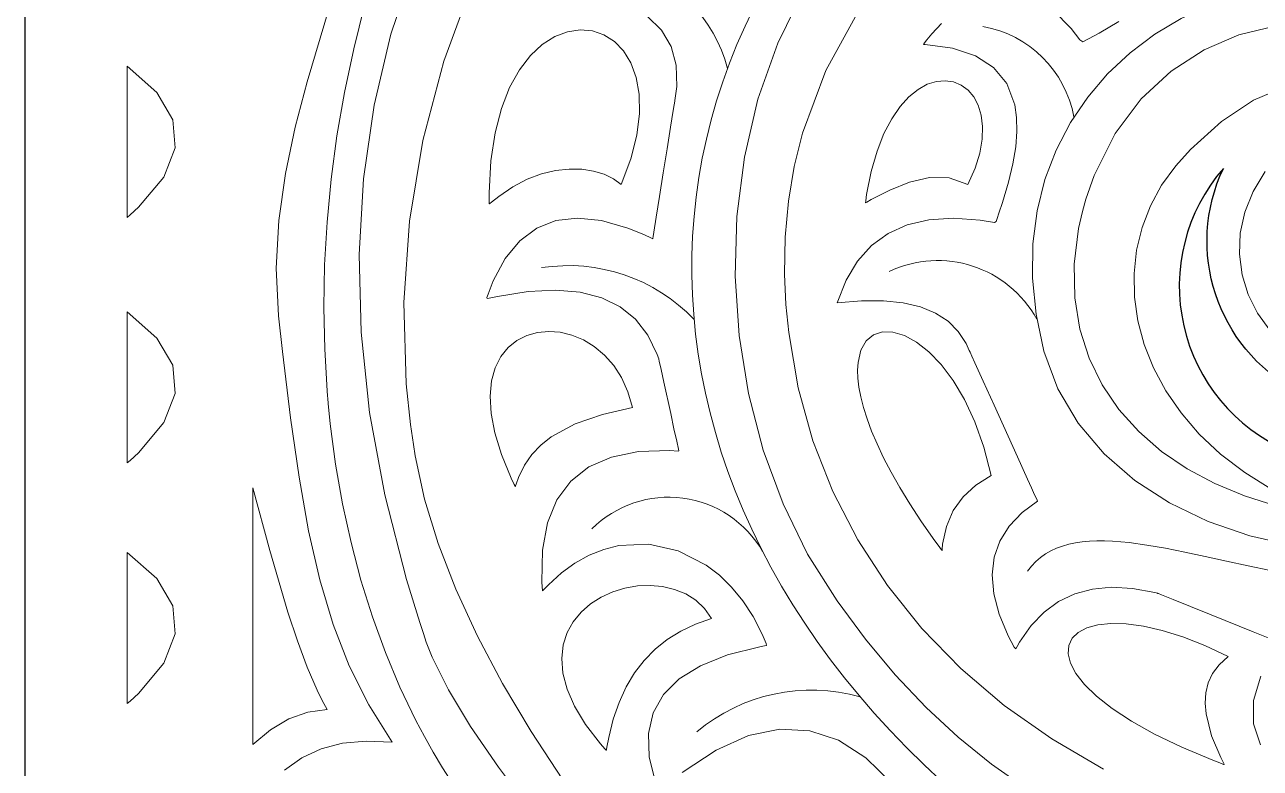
# Model space of a CAD drawing. Header units: inches. Extents: x 249 to 1192, y -18 to 440.
# Drawn here: x 621.909 to 622.416, y 266.037 to 266.343 of the extents above; entities that cross this region are included whole.
import ezdxf

# ---------------------------------------------------------------- set-up
doc = ezdxf.new("R2010")
doc.units = ezdxf.units.IN
doc.header["$MEASUREMENT"] = 0
doc.layers.add('KACA', color=141, linetype='Continuous', lineweight=30)
doc.layers.add('KOLOM', color=5, linetype='Continuous')

# ---------------------------------------------------------------- blocks, each defined once
blk = doc.blocks.new('GORGA')
blk.add_lwpolyline([(366.59218, 151.19092), (367.59218, 151.19092), (367.59218, 149.19092), (366.59218, 149.19092)], close=True)
blk.add_lwpolyline([(366.59218, 151.19092), (367.59218, 151.19092), (367.59218, 149.19092), (366.59218, 149.19092)], close=True)
at = {"lineweight": 9}
for points in [[(367.07988, 150.69487), (367.09108, 150.70178), (367.10104, 150.70939), (367.10976, 150.71758), (367.11725, 150.72627), (367.12352, 150.73537), (367.12855, 150.74477), (367.13237, 150.75439), (367.13497, 150.76413), (367.13636, 150.77389), (367.13654, 150.78359), (367.13551, 150.79312), (367.13327, 150.8024), (367.12984, 150.81133), (367.12521, 150.81982), (367.11938, 150.82776), (367.11329, 150.83457), (367.10058, 150.84606), (367.08742, 150.85471), (367.0742, 150.86035)], [(367.08262, 150.82541), (367.08766, 150.81723), (367.09107, 150.80874), (367.09292, 150.8001), (367.09326, 150.79146), (367.09216, 150.783), (367.08966, 150.77487), (367.08584, 150.76724), (367.08074, 150.76027)], [(367.14274, 150.88714), (367.15089, 150.88236), (367.1553, 150.87996), (367.15759, 150.87877), (367.15878, 150.87953), (367.16242, 150.88418), (367.16978, 150.89168)], [(367.21567, 150.8863), (367.21963, 150.88196), (367.22162, 150.87956), (367.22261, 150.8783), (367.22303, 150.8777), (367.22228, 150.87765), (367.21111, 150.87607), (367.2017, 150.87298), (367.1942, 150.8682), (367.18877, 150.86156), (367.18553, 150.85287), (367.18478, 150.8477), (367.18464, 150.84196), (367.18513, 150.83562), (367.18626, 150.82866), (367.18805, 150.82105), (367.19051, 150.81278), (367.19201, 150.80839), (367.19282, 150.80613), (367.19324, 150.80498), (367.19385, 150.80452), (367.19976, 150.80546), (367.2108, 150.80625), (367.22078, 150.80561), (367.22971, 150.80352), (367.23758, 150.8), (367.24439, 150.79504), (367.25014, 150.78864), (367.25484, 150.7808), (367.25847, 150.77152), (367.24847, 150.77234), (367.23943, 150.77233), (367.23135, 150.77148), (367.22425, 150.76981), (367.21811, 150.7673), (367.21293, 150.76395), (367.20872, 150.75978), (367.20548, 150.75477), (367.20422, 150.75196), (367.2039, 150.75123), (367.20315, 150.74956), (367.20195, 150.74692), (367.19848, 150.73927), (367.19404, 150.72947), (367.1844, 150.70821), (367.18029, 150.69913), (367.17864, 150.6955), (367.17736, 150.69268), (367.17651, 150.69081), (367.17616, 150.69004), (367.18252, 150.68533), (367.18787, 150.67976), (367.1917, 150.67364), (367.19403, 150.66697), (367.19483, 150.65974), (367.19413, 150.65195), (367.19191, 150.64361), (367.18818, 150.63472), (367.18575, 150.63006), (367.18511, 150.62931), (367.18459, 150.63028), (367.18352, 150.63216), (367.17883, 150.63893), (367.1735, 150.64449), (367.16753, 150.64885), (367.16092, 150.65199), (367.15366, 150.65393), (367.14576, 150.65465), (367.13722, 150.65417), (367.12804, 150.65248), (367.12685, 150.65218), (367.12674, 150.65215), (367.1265, 150.65205), (367.1253, 150.65157), (367.12051, 150.64964), (367.11336, 150.64675), (367.10483, 150.64331), (367.08757, 150.63635), (367.08081, 150.63363)], [(367.08447, 150.61816), (367.08742, 150.60811), (367.08742, 150.59857), (367.08462, 150.58999)], [(367.33647, 150.88933), (367.33061, 150.88357), (367.32664, 150.87683), (367.32456, 150.86909), (367.32436, 150.86036), (367.32497, 150.85563), (367.32515, 150.85465), (367.32516, 150.8546), (367.32521, 150.85429), (367.32543, 150.85289), (367.3258, 150.85057), (367.3269, 150.8437), (367.32832, 150.83479), (367.32989, 150.82493), (367.33144, 150.81521), (367.33279, 150.80673), (367.33377, 150.8006), (367.33406, 150.79875), (367.3342, 150.7979), (367.3342, 150.79786), (367.33562, 150.79853), (367.33861, 150.79988), (367.34439, 150.8022), (367.35524, 150.80529), (367.3651, 150.80631), (367.37399, 150.80527), (367.3819, 150.80217), (367.38883, 150.79701), (367.39478, 150.78979), (367.39975, 150.7805), (367.40187, 150.77508), (367.40237, 150.77365), (367.40224, 150.77323), (367.40139, 150.77343), (367.39805, 150.77415), (367.38546, 150.77616), (367.37412, 150.77675), (367.36403, 150.7759), (367.35519, 150.77363), (367.3476, 150.76992), (367.34127, 150.76479), (367.33618, 150.75823), (367.33235, 150.75024), (367.33173, 150.74847), (367.3317, 150.74833), (367.33153, 150.74753), (367.33079, 150.74413), (367.32966, 150.73891), (367.32685, 150.72601), (367.3255, 150.71977), (367.32438, 150.71466), (367.32368, 150.7114), (367.32352, 150.71069), (367.32374, 150.71062), (367.32724, 150.7108), (367.34012, 150.71037), (367.35119, 150.70814), (367.36045, 150.7041), (367.36791, 150.69825), (367.37357, 150.69059), (367.37742, 150.68113), (367.37947, 150.66986), (367.37972, 150.65678), (367.3795, 150.65322), (367.3771, 150.65559), (367.37177, 150.66054), (367.36617, 150.66462), (367.36033, 150.66785), (367.35433, 150.67023), (367.34822, 150.67176), (367.33586, 150.67235), (367.32372, 150.66966), (367.31223, 150.66377), (367.30687, 150.65964), (367.30183, 150.65473), (367.29718, 150.64906), (367.29297, 150.64262), (367.28925, 150.63543), (367.2876, 150.63156), (367.28747, 150.63073), (367.28839, 150.63056), (367.29022, 150.63021), (367.30351, 150.62684), (367.31455, 150.62244), (367.32331, 150.61701), (367.3298, 150.61056), (367.33403, 150.60307), (367.33599, 150.59455), (367.33568, 150.585), (367.3331, 150.57442)], [(367.32215, 150.57861), (367.30823, 150.58779), (367.29485, 150.5937), (367.282, 150.59634), (367.2697, 150.5957), (367.25793, 150.59179), (367.24671, 150.58461), (367.23602, 150.57415)], [(367.46544, 150.89831), (367.47622, 150.86235), (367.48109, 150.84372), (367.4851, 150.82471), (367.48783, 150.80537), (367.4889, 150.78574), (367.48793, 150.7662), (367.48627, 150.75148), (367.48297, 150.72431), (367.47948, 150.69986), (367.47557, 150.67779), (367.47099, 150.65776), (367.46551, 150.63941), (367.45889, 150.62239), (367.45089, 150.60637), (367.44128, 150.59099), (367.45187, 150.59147), (367.46159, 150.59057), (367.47043, 150.58828), (367.47839, 150.5846), (367.48548, 150.57954)], [(367.07988, 150.69487), (367.09108, 150.70178), (367.10104, 150.70939), (367.10976, 150.71758), (367.11725, 150.72627), (367.12352, 150.73537), (367.12855, 150.74477), (367.13237, 150.75439), (367.13497, 150.76413), (367.13636, 150.77389), (367.13654, 150.78359), (367.13551, 150.79312), (367.13327, 150.8024), (367.12984, 150.81133), (367.12521, 150.81982), (367.11938, 150.82776), (367.11329, 150.83457), (367.10058, 150.84606), (367.08742, 150.85471), (367.0742, 150.86035)], [(367.08262, 150.82541), (367.08766, 150.81723), (367.09107, 150.80874), (367.09292, 150.8001), (367.09326, 150.79146), (367.09216, 150.783), (367.08966, 150.77487), (367.08584, 150.76724), (367.08074, 150.76027)], [(367.14274, 150.88714), (367.15089, 150.88236), (367.1553, 150.87996), (367.15759, 150.87877), (367.15878, 150.87953), (367.16242, 150.88418), (367.16978, 150.89168)], [(367.21567, 150.8863), (367.21963, 150.88196), (367.22162, 150.87956), (367.22261, 150.8783), (367.22303, 150.8777), (367.22228, 150.87765), (367.21111, 150.87607), (367.2017, 150.87298), (367.1942, 150.8682), (367.18877, 150.86156), (367.18553, 150.85287), (367.18478, 150.8477), (367.18464, 150.84196), (367.18513, 150.83562), (367.18626, 150.82866), (367.18805, 150.82105), (367.19051, 150.81278), (367.19201, 150.80839), (367.19282, 150.80613), (367.19324, 150.80498), (367.19385, 150.80452), (367.19976, 150.80546), (367.2108, 150.80625), (367.22078, 150.80561), (367.22971, 150.80352), (367.23758, 150.8), (367.24439, 150.79504), (367.25014, 150.78864), (367.25484, 150.7808), (367.25847, 150.77152), (367.24847, 150.77234), (367.23943, 150.77233), (367.23135, 150.77148), (367.22425, 150.76981), (367.21811, 150.7673), (367.21293, 150.76395), (367.20872, 150.75978), (367.20548, 150.75477), (367.20422, 150.75196), (367.2039, 150.75123), (367.20315, 150.74956), (367.20195, 150.74692), (367.19848, 150.73927), (367.19404, 150.72947), (367.1844, 150.70821), (367.18029, 150.69913), (367.17864, 150.6955), (367.17736, 150.69268), (367.17651, 150.69081), (367.17616, 150.69004), (367.18252, 150.68533), (367.18787, 150.67976), (367.1917, 150.67364), (367.19403, 150.66697), (367.19483, 150.65974), (367.19413, 150.65195), (367.19191, 150.64361), (367.18818, 150.63472), (367.18575, 150.63006), (367.18511, 150.62931), (367.18459, 150.63028), (367.18352, 150.63216), (367.17883, 150.63893), (367.1735, 150.64449), (367.16753, 150.64885), (367.16092, 150.65199), (367.15366, 150.65393), (367.14576, 150.65465), (367.13722, 150.65417), (367.12804, 150.65248), (367.12685, 150.65218), (367.12674, 150.65215), (367.1265, 150.65205), (367.1253, 150.65157), (367.12051, 150.64964), (367.11336, 150.64675), (367.10483, 150.64331), (367.08757, 150.63635), (367.08081, 150.63363)], [(367.08447, 150.61816), (367.08742, 150.60811), (367.08742, 150.59857), (367.08462, 150.58999)], [(367.33647, 150.88933), (367.33061, 150.88357), (367.32664, 150.87683), (367.32456, 150.86909), (367.32436, 150.86036), (367.32497, 150.85563), (367.32515, 150.85465), (367.32516, 150.8546), (367.32521, 150.85429), (367.32543, 150.85289), (367.3258, 150.85057), (367.3269, 150.8437), (367.32832, 150.83479), (367.32989, 150.82493), (367.33144, 150.81521), (367.33279, 150.80673), (367.33377, 150.8006), (367.33406, 150.79875), (367.3342, 150.7979), (367.3342, 150.79786), (367.33562, 150.79853), (367.33861, 150.79988), (367.34439, 150.8022), (367.35524, 150.80529), (367.3651, 150.80631), (367.37399, 150.80527), (367.3819, 150.80217), (367.38883, 150.79701), (367.39478, 150.78979), (367.39975, 150.7805), (367.40187, 150.77508), (367.40237, 150.77365), (367.40224, 150.77323), (367.40139, 150.77343), (367.39805, 150.77415), (367.38546, 150.77616), (367.37412, 150.77675), (367.36403, 150.7759), (367.35519, 150.77363), (367.3476, 150.76992), (367.34127, 150.76479), (367.33618, 150.75823), (367.33235, 150.75024), (367.33173, 150.74847), (367.3317, 150.74833), (367.33153, 150.74753), (367.33079, 150.74413), (367.32966, 150.73891), (367.32685, 150.72601), (367.3255, 150.71977), (367.32438, 150.71466), (367.32368, 150.7114), (367.32352, 150.71069), (367.32374, 150.71062), (367.32724, 150.7108), (367.34012, 150.71037), (367.35119, 150.70814), (367.36045, 150.7041), (367.36791, 150.69825), (367.37357, 150.69059), (367.37742, 150.68113), (367.37947, 150.66986), (367.37972, 150.65678), (367.3795, 150.65322), (367.3771, 150.65559), (367.37177, 150.66054), (367.36617, 150.66462), (367.36033, 150.66785), (367.35433, 150.67023), (367.34822, 150.67176), (367.33586, 150.67235), (367.32372, 150.66966), (367.31223, 150.66377), (367.30687, 150.65964), (367.30183, 150.65473), (367.29718, 150.64906), (367.29297, 150.64262), (367.28925, 150.63543), (367.2876, 150.63156), (367.28747, 150.63073), (367.28839, 150.63056), (367.29022, 150.63021), (367.30351, 150.62684), (367.31455, 150.62244), (367.32331, 150.61701), (367.3298, 150.61056), (367.33403, 150.60307), (367.33599, 150.59455), (367.33568, 150.585), (367.3331, 150.57442)], [(367.32215, 150.57861), (367.30823, 150.58779), (367.29485, 150.5937), (367.282, 150.59634), (367.2697, 150.5957), (367.25793, 150.59179), (367.24671, 150.58461), (367.23602, 150.57415)], [(367.46544, 150.89831), (367.47622, 150.86235), (367.48109, 150.84372), (367.4851, 150.82471), (367.48783, 150.80537), (367.4889, 150.78574), (367.48793, 150.7662), (367.48627, 150.75148), (367.48297, 150.72431), (367.47948, 150.69986), (367.47557, 150.67779), (367.47099, 150.65776), (367.46551, 150.63941), (367.45889, 150.62239), (367.45089, 150.60637), (367.44128, 150.59099), (367.45187, 150.59147), (367.46159, 150.59057), (367.47043, 150.58828), (367.47839, 150.5846), (367.48548, 150.57954)], [(367.21547, 150.57492), (367.22281, 150.58176), (367.22989, 150.58871), (367.23669, 150.59576), (367.24322, 150.6029), (367.24948, 150.61013), (367.25547, 150.61745), (367.26119, 150.62484), (367.26663, 150.63231), (367.2718, 150.63985), (367.2767, 150.64746), (367.28133, 150.65513), (367.28568, 150.66286), (367.28976, 150.67065), (367.29357, 150.67848), (367.29711, 150.68636), (367.30037, 150.69428), (367.30336, 150.70223), (367.30607, 150.71022), (367.30851, 150.71824), (367.31068, 150.72627), (367.31257, 150.73433), (367.31419, 150.7424), (367.31554, 150.75048), (367.31661, 150.75857), (367.3174, 150.76666), (367.31792, 150.77475), (367.31817, 150.78283), (367.31814, 150.79089), (367.31784, 150.79894), (367.31726, 150.80697), (367.3164, 150.81498), (367.31527, 150.82295), (367.31387, 150.8309), (367.31219, 150.8388), (367.31023, 150.84666), (367.308, 150.85448), (367.30549, 150.86224), (367.3027, 150.86995), (367.29964, 150.8776), (367.2963, 150.88518), (367.29269, 150.89269)], [(367.08043, 150.66148), (367.08966, 150.66346), (367.09862, 150.66544), (367.10728, 150.66734), (367.11562, 150.66912), (367.12362, 150.6707), (367.13127, 150.67201), (367.13853, 150.67299), (367.14538, 150.67358), (367.14865, 150.67371), (367.15181, 150.67371), (367.15486, 150.67359), (367.1578, 150.67332), (367.16062, 150.67291), (367.16332, 150.67234), (367.16589, 150.67161), (367.16834, 150.6707), (367.17067, 150.66962), (367.17286, 150.66835), (367.17492, 150.66688), (367.17684, 150.66521), (367.17863, 150.66332), (367.18028, 150.66122)], [(367.21547, 150.57492), (367.22281, 150.58176), (367.22989, 150.58871), (367.23669, 150.59576), (367.24322, 150.6029), (367.24948, 150.61013), (367.25547, 150.61745), (367.26119, 150.62484), (367.26663, 150.63231), (367.2718, 150.63985), (367.2767, 150.64746), (367.28133, 150.65513), (367.28568, 150.66286), (367.28976, 150.67065), (367.29357, 150.67848), (367.29711, 150.68636), (367.30037, 150.69428), (367.30336, 150.70223), (367.30607, 150.71022), (367.30851, 150.71824), (367.31068, 150.72627), (367.31257, 150.73433), (367.31419, 150.7424), (367.31554, 150.75048), (367.31661, 150.75857), (367.3174, 150.76666), (367.31792, 150.77475), (367.31817, 150.78283), (367.31814, 150.79089), (367.31784, 150.79894), (367.31726, 150.80697), (367.3164, 150.81498), (367.31527, 150.82295), (367.31387, 150.8309), (367.31219, 150.8388), (367.31023, 150.84666), (367.308, 150.85448), (367.30549, 150.86224), (367.3027, 150.86995), (367.29964, 150.8776), (367.2963, 150.88518), (367.29269, 150.89269)], [(367.08043, 150.66148), (367.08966, 150.66346), (367.09862, 150.66544), (367.10728, 150.66734), (367.11562, 150.66912), (367.12362, 150.6707), (367.13127, 150.67201), (367.13853, 150.67299), (367.14538, 150.67358), (367.14865, 150.67371), (367.15181, 150.67371), (367.15486, 150.67359), (367.1578, 150.67332), (367.16062, 150.67291), (367.16332, 150.67234), (367.16589, 150.67161), (367.16834, 150.6707), (367.17067, 150.66962), (367.17286, 150.66835), (367.17492, 150.66688), (367.17684, 150.66521), (367.17863, 150.66332), (367.18028, 150.66122)], [(367.38399, 150.56265), (367.39759, 150.58075), (367.40902, 150.59739), (367.41815, 150.61249), (367.42484, 150.626), (367.42723, 150.63213), (367.42842, 150.63569), (367.4299, 150.64016), (367.43539, 150.65788), (367.4443, 150.69265), (367.4505, 150.72649), (367.454, 150.75942), (367.45485, 150.79142), (367.45307, 150.82251), (367.4487, 150.85268), (367.44176, 150.88194), (367.43228, 150.91027)], [(367.18104, 150.57209), (367.19512, 150.58204), (367.20878, 150.59311), (367.22199, 150.60533), (367.2347, 150.61871), (367.24687, 150.63328), (367.25847, 150.64907), (367.27062, 150.66827), (367.28071, 150.68896), (367.28881, 150.71104), (367.29483, 150.7342), (367.2987, 150.75811), (367.30033, 150.78247), (367.29964, 150.80697), (367.29656, 150.83129), (367.291, 150.85512), (367.28288, 150.87814), (367.27213, 150.90004)], [(367.07085, 150.67167), (367.08901, 150.67582), (367.10612, 150.68171), (367.12195, 150.68931), (367.13627, 150.69858), (367.14884, 150.70951), (367.15943, 150.72205), (367.1678, 150.73618), (367.17354, 150.75165), (367.17679, 150.76687), (367.17827, 150.78159), (367.1781, 150.79574), (367.17636, 150.80927), (367.17314, 150.82212), (367.16855, 150.83425), (367.16266, 150.84558), (367.15557, 150.85606), (367.14739, 150.86564), (367.13819, 150.87426), (367.12807, 150.88186), (367.11713, 150.88838), (367.10545, 150.89378), (367.09314, 150.89798), (367.08161, 150.901)], [(367.07871, 150.88513), (367.09345, 150.88157), (367.10778, 150.87547), (367.12128, 150.86674), (367.13357, 150.85529), (367.14423, 150.84102), (367.15286, 150.82384), (367.15629, 150.81413), (367.15776, 150.80899), (367.1593, 150.80199), (367.16108, 150.78733), (367.16087, 150.77357), (367.15881, 150.76071), (367.15501, 150.74877), (367.14962, 150.73776), (367.14277, 150.72771), (367.13458, 150.71861), (367.1252, 150.7105), (367.11474, 150.70338), (367.10334, 150.69726), (367.09114, 150.69217), (367.07826, 150.68811)], [(367.25027, 150.89044), (367.26319, 150.86689), (367.27275, 150.84115), (367.27614, 150.82747), (367.27853, 150.81327), (367.27986, 150.79855), (367.28009, 150.78331), (367.27951, 150.77089), (367.27839, 150.75926), (367.27449, 150.73662), (367.26842, 150.71484), (367.26026, 150.69398), (367.25004, 150.67413), (367.23784, 150.65535), (367.22372, 150.63771), (367.20773, 150.62128), (367.18992, 150.60613), (367.17037, 150.59233), (367.14912, 150.57996)], [(367.40839, 150.90251), (367.41997, 150.87074), (367.42859, 150.83815), (367.43413, 150.80502), (367.43647, 150.77161), (367.43551, 150.7382), (367.43375, 150.72158), (367.43255, 150.7133), (367.43179, 150.7086), (367.42791, 150.69091), (367.4223, 150.67262), (367.41505, 150.65381), (367.40623, 150.6346), (367.39593, 150.61508), (367.38422, 150.59535), (367.37118, 150.57552)], [(367.38399, 150.56265), (367.39759, 150.58075), (367.40902, 150.59739), (367.41815, 150.61249), (367.42484, 150.626), (367.42723, 150.63213), (367.42842, 150.63569), (367.4299, 150.64016), (367.43539, 150.65788), (367.4443, 150.69265), (367.4505, 150.72649), (367.454, 150.75942), (367.45485, 150.79142), (367.45307, 150.82251), (367.4487, 150.85268), (367.44176, 150.88194), (367.43228, 150.91027)], [(367.18104, 150.57209), (367.19512, 150.58204), (367.20878, 150.59311), (367.22199, 150.60533), (367.2347, 150.61871), (367.24687, 150.63328), (367.25847, 150.64907), (367.27062, 150.66827), (367.28071, 150.68896), (367.28881, 150.71104), (367.29483, 150.7342), (367.2987, 150.75811), (367.30033, 150.78247), (367.29964, 150.80697), (367.29656, 150.83129), (367.291, 150.85512), (367.28288, 150.87814), (367.27213, 150.90004)], [(367.07085, 150.67167), (367.08901, 150.67582), (367.10612, 150.68171), (367.12195, 150.68931), (367.13627, 150.69858), (367.14884, 150.70951), (367.15943, 150.72205), (367.1678, 150.73618), (367.17354, 150.75165), (367.17679, 150.76687), (367.17827, 150.78159), (367.1781, 150.79574), (367.17636, 150.80927), (367.17314, 150.82212), (367.16855, 150.83425), (367.16266, 150.84558), (367.15557, 150.85606), (367.14739, 150.86564), (367.13819, 150.87426), (367.12807, 150.88186), (367.11713, 150.88838), (367.10545, 150.89378), (367.09314, 150.89798), (367.08161, 150.901)], [(367.07871, 150.88513), (367.09345, 150.88157), (367.10778, 150.87547), (367.12128, 150.86674), (367.13357, 150.85529), (367.14423, 150.84102), (367.15286, 150.82384), (367.15629, 150.81413), (367.15776, 150.80899), (367.1593, 150.80199), (367.16108, 150.78733), (367.16087, 150.77357), (367.15881, 150.76071), (367.15501, 150.74877), (367.14962, 150.73776), (367.14277, 150.72771), (367.13458, 150.71861), (367.1252, 150.7105), (367.11474, 150.70338), (367.10334, 150.69726), (367.09114, 150.69217), (367.07826, 150.68811)], [(367.25027, 150.89044), (367.26319, 150.86689), (367.27275, 150.84115), (367.27614, 150.82747), (367.27853, 150.81327), (367.27986, 150.79855), (367.28009, 150.78331), (367.27951, 150.77089), (367.27839, 150.75926), (367.27449, 150.73662), (367.26842, 150.71484), (367.26026, 150.69398), (367.25004, 150.67413), (367.23784, 150.65535), (367.22372, 150.63771), (367.20773, 150.62128), (367.18992, 150.60613), (367.17037, 150.59233), (367.14912, 150.57996)], [(367.40839, 150.90251), (367.41997, 150.87074), (367.42859, 150.83815), (367.43413, 150.80502), (367.43647, 150.77161), (367.43551, 150.7382), (367.43375, 150.72158), (367.43255, 150.7133), (367.43179, 150.7086), (367.42791, 150.69091), (367.4223, 150.67262), (367.41505, 150.65381), (367.40623, 150.6346), (367.39593, 150.61508), (367.38422, 150.59535), (367.37118, 150.57552)], [(367.41665, 150.57432), (367.42059, 150.58052), (367.42437, 150.58686), (367.42802, 150.59335), (367.43151, 150.59999), (367.43806, 150.61366), (367.444, 150.62784), (367.44934, 150.64249), (367.45406, 150.6576), (367.45816, 150.67311), (367.46164, 150.689), (367.46447, 150.70524), (367.46667, 150.72179), (367.46752, 150.73017), (367.4677, 150.73223), (367.46779, 150.73328), (367.46796, 150.73539), (367.46897, 150.75242), (367.46932, 150.76966), (367.469, 150.78709), (367.468, 150.80467), (367.46631, 150.82237), (367.46393, 150.84015), (367.46085, 150.85798), (367.45706, 150.87583), (367.45256, 150.89366)], [(367.41665, 150.57432), (367.42059, 150.58052), (367.42437, 150.58686), (367.42802, 150.59335), (367.43151, 150.59999), (367.43806, 150.61366), (367.444, 150.62784), (367.44934, 150.64249), (367.45406, 150.6576), (367.45816, 150.67311), (367.46164, 150.689), (367.46447, 150.70524), (367.46667, 150.72179), (367.46752, 150.73017), (367.4677, 150.73223), (367.46779, 150.73328), (367.46796, 150.73539), (367.46897, 150.75242), (367.46932, 150.76966), (367.469, 150.78709), (367.468, 150.80467), (367.46631, 150.82237), (367.46393, 150.84015), (367.46085, 150.85798), (367.45706, 150.87583), (367.45256, 150.89366)]]:
    blk.add_lwpolyline(points, dxfattribs=at)
for points in [[(367.34565, 150.90981, 0.275428), (367.30354, 150.86773)], [(367.34565, 150.90981, 0.275428), (367.30354, 150.86773)], [(367.1986, 150.88504, 0.312335), (367.16123, 150.84791)], [(367.1986, 150.88504, 0.312335), (367.16123, 150.84791)], [(367.23715, 150.78439, 0.396733), (367.17643, 150.76474)], [(367.23715, 150.78439, 0.396733), (367.17643, 150.76474)], [(367.37985, 150.78596, 0.245802), (367.31723, 150.76468)], [(367.37985, 150.78596, 0.245802), (367.31723, 150.76468)], [(367.35923, 150.67862, 0.493345), (367.28908, 150.66929)], [(367.35923, 150.67862, 0.493345), (367.28908, 150.66929)], [(367.31617, 150.59529, 0.248001), (367.24908, 150.60965)], [(367.31617, 150.59529, 0.248001), (367.24908, 150.60965)]]:
    blk.add_lwpolyline(points, format="xyb", dxfattribs=at)
for points in [[(367.34713, 150.8201), (367.34318, 150.83071), (367.34072, 150.84045), (367.33963, 150.84929), (367.33977, 150.85719), (367.34101, 150.86414), (367.34322, 150.87008), (367.34626, 150.87499), (367.34999, 150.87884), (367.3543, 150.88159), (367.35903, 150.88321), (367.36406, 150.88366), (367.36926, 150.88291), (367.37448, 150.88094), (367.37961, 150.87769), (367.38449, 150.87315), (367.38901, 150.86728), (367.39303, 150.86004), (367.3964, 150.8514), (367.39901, 150.84133), (367.40071, 150.82979), (367.40137, 150.81676), (367.40136, 150.81326), (367.40135, 150.81237), (367.40128, 150.81212), (367.4011, 150.81228), (367.40039, 150.81291), (367.39751, 150.81524), (367.39165, 150.8192), (367.38575, 150.82225), (367.37989, 150.82444), (367.37415, 150.82582), (367.36862, 150.82644), (367.36339, 150.82637), (367.35854, 150.82564), (367.35415, 150.82432), (367.35032, 150.82246), (367.34713, 150.8201)], [(367.34713, 150.8201), (367.34318, 150.83071), (367.34072, 150.84045), (367.33963, 150.84929), (367.33977, 150.85719), (367.34101, 150.86414), (367.34322, 150.87008), (367.34626, 150.87499), (367.34999, 150.87884), (367.3543, 150.88159), (367.35903, 150.88321), (367.36406, 150.88366), (367.36926, 150.88291), (367.37448, 150.88094), (367.37961, 150.87769), (367.38449, 150.87315), (367.38901, 150.86728), (367.39303, 150.86004), (367.3964, 150.8514), (367.39901, 150.84133), (367.40071, 150.82979), (367.40137, 150.81676), (367.40136, 150.81326), (367.40135, 150.81237), (367.40128, 150.81212), (367.4011, 150.81228), (367.40039, 150.81291), (367.39751, 150.81524), (367.39165, 150.8192), (367.38575, 150.82225), (367.37989, 150.82444), (367.37415, 150.82582), (367.36862, 150.82644), (367.36339, 150.82637), (367.35854, 150.82564), (367.35415, 150.82432), (367.35032, 150.82246), (367.34713, 150.8201)], [(367.55009, 150.86867), (367.53787, 150.85791), (367.53129, 150.84674), (367.53036, 150.83516), (367.53505, 150.82317), (367.54539, 150.81078), (367.54885, 150.80761), (367.55009, 150.8066), (367.55009, 150.80725), (367.55009, 150.81626), (367.55009, 150.84902), (367.55009, 150.86294), (367.55009, 150.86867)], [(367.55009, 150.86867), (367.53787, 150.85791), (367.53129, 150.84674), (367.53036, 150.83516), (367.53505, 150.82317), (367.54539, 150.81078), (367.54885, 150.80761), (367.55009, 150.8066), (367.55009, 150.80725), (367.55009, 150.81626), (367.55009, 150.84902), (367.55009, 150.86294), (367.55009, 150.86867)], [(367.20475, 150.8201), (367.20184, 150.82678), (367.19992, 150.83301), (367.19891, 150.83876), (367.19873, 150.84399), (367.1993, 150.84866), (367.20054, 150.85273), (367.20237, 150.85616), (367.20472, 150.85892), (367.20751, 150.86097), (367.21065, 150.86227), (367.21408, 150.86278), (367.2177, 150.86246), (367.22145, 150.86128), (367.22524, 150.85919), (367.22899, 150.85616), (367.23263, 150.85215), (367.23608, 150.84712), (367.23926, 150.84103), (367.24209, 150.83385), (367.24449, 150.82553), (367.24638, 150.81604), (367.24677, 150.81348), (367.24685, 150.81263), (367.24674, 150.81269), (367.24629, 150.81293), (367.24449, 150.81391), (367.23686, 150.81778), (367.22879, 150.82104), (367.22056, 150.823), (367.21245, 150.82292), (367.20475, 150.8201)], [(367.20475, 150.8201), (367.20184, 150.82678), (367.19992, 150.83301), (367.19891, 150.83876), (367.19873, 150.84399), (367.1993, 150.84866), (367.20054, 150.85273), (367.20237, 150.85616), (367.20472, 150.85892), (367.20751, 150.86097), (367.21065, 150.86227), (367.21408, 150.86278), (367.2177, 150.86246), (367.22145, 150.86128), (367.22524, 150.85919), (367.22899, 150.85616), (367.23263, 150.85215), (367.23608, 150.84712), (367.23926, 150.84103), (367.24209, 150.83385), (367.24449, 150.82553), (367.24638, 150.81604), (367.24677, 150.81348), (367.24685, 150.81263), (367.24674, 150.81269), (367.24629, 150.81293), (367.24449, 150.81391), (367.23686, 150.81778), (367.22879, 150.82104), (367.22056, 150.823), (367.21245, 150.82292), (367.20475, 150.8201)], [(367.55009, 150.76779), (367.53787, 150.75703), (367.53129, 150.74586), (367.53036, 150.73428), (367.53505, 150.72229), (367.54539, 150.70989), (367.54885, 150.70673), (367.55009, 150.70571), (367.55009, 150.70637), (367.55009, 150.71538), (367.55009, 150.74814), (367.55009, 150.76206), (367.55009, 150.76779)], [(367.55009, 150.76779), (367.53787, 150.75703), (367.53129, 150.74586), (367.53036, 150.73428), (367.53505, 150.72229), (367.54539, 150.70989), (367.54885, 150.70673), (367.55009, 150.70571), (367.55009, 150.70637), (367.55009, 150.71538), (367.55009, 150.74814), (367.55009, 150.76206), (367.55009, 150.76779)], [(367.34256, 150.72847), (367.34442, 150.73499), (367.34702, 150.74077), (367.35027, 150.7458), (367.35404, 150.75006), (367.35823, 150.75356), (367.36272, 150.75629), (367.36741, 150.75824), (367.37219, 150.75939), (367.37695, 150.75976), (367.38157, 150.75932), (367.38596, 150.75807), (367.38999, 150.75601), (367.39356, 150.75312), (367.39656, 150.7494), (367.39888, 150.74484), (367.4004, 150.73943), (367.40103, 150.73318), (367.40065, 150.72606), (367.39914, 150.71807), (367.39641, 150.70921), (367.39234, 150.69947), (367.39109, 150.6969), (367.39077, 150.69625), (367.39064, 150.69609), (367.39059, 150.69627), (367.39038, 150.69698), (367.38941, 150.69974), (367.38695, 150.70477), (367.38384, 150.7092), (367.38015, 150.71306), (367.37593, 150.71642), (367.36611, 150.72179), (367.35483, 150.72568), (367.34256, 150.72847)], [(367.34256, 150.72847), (367.34442, 150.73499), (367.34702, 150.74077), (367.35027, 150.7458), (367.35404, 150.75006), (367.35823, 150.75356), (367.36272, 150.75629), (367.36741, 150.75824), (367.37219, 150.75939), (367.37695, 150.75976), (367.38157, 150.75932), (367.38596, 150.75807), (367.38999, 150.75601), (367.39356, 150.75312), (367.39656, 150.7494), (367.39888, 150.74484), (367.4004, 150.73943), (367.40103, 150.73318), (367.40065, 150.72606), (367.39914, 150.71807), (367.39641, 150.70921), (367.39234, 150.69947), (367.39109, 150.6969), (367.39077, 150.69625), (367.39064, 150.69609), (367.39059, 150.69627), (367.39038, 150.69698), (367.38941, 150.69974), (367.38695, 150.70477), (367.38384, 150.7092), (367.38015, 150.71306), (367.37593, 150.71642), (367.36611, 150.72179), (367.35483, 150.72568), (367.34256, 150.72847)], [(367.19519, 150.70061), (367.19818, 150.71228), (367.20187, 150.72267), (367.20612, 150.73178), (367.21079, 150.73961), (367.21575, 150.74615), (367.22084, 150.7514), (367.22593, 150.75537), (367.23089, 150.75805), (367.23557, 150.75943), (367.23983, 150.75953), (367.24353, 150.75832), (367.24653, 150.75583), (367.2487, 150.75203), (367.24988, 150.74693), (367.25007, 150.7439), (367.24995, 150.74053), (367.24953, 150.73685), (367.24877, 150.73283), (367.24766, 150.72849), (367.24618, 150.72383), (367.24432, 150.71883), (367.24206, 150.71352), (367.23938, 150.70787), (367.23626, 150.7019), (367.23269, 150.69559), (367.22865, 150.68897), (367.22412, 150.68201), (367.21908, 150.67473), (367.21636, 150.67096), (367.21566, 150.67001), (367.21543, 150.6697), (367.21543, 150.66973), (367.21542, 150.66986), (367.21537, 150.67036), (367.21516, 150.67233), (367.21357, 150.67969), (367.21077, 150.6862), (367.20678, 150.69186), (367.20158, 150.69666), (367.19519, 150.70061)], [(367.19519, 150.70061), (367.19818, 150.71228), (367.20187, 150.72267), (367.20612, 150.73178), (367.21079, 150.73961), (367.21575, 150.74615), (367.22084, 150.7514), (367.22593, 150.75537), (367.23089, 150.75805), (367.23557, 150.75943), (367.23983, 150.75953), (367.24353, 150.75832), (367.24653, 150.75583), (367.2487, 150.75203), (367.24988, 150.74693), (367.25007, 150.7439), (367.24995, 150.74053), (367.24953, 150.73685), (367.24877, 150.73283), (367.24766, 150.72849), (367.24618, 150.72383), (367.24432, 150.71883), (367.24206, 150.71352), (367.23938, 150.70787), (367.23626, 150.7019), (367.23269, 150.69559), (367.22865, 150.68897), (367.22412, 150.68201), (367.21908, 150.67473), (367.21636, 150.67096), (367.21566, 150.67001), (367.21543, 150.6697), (367.21543, 150.66973), (367.21542, 150.66986), (367.21537, 150.67036), (367.21516, 150.67233), (367.21357, 150.67969), (367.21077, 150.6862), (367.20678, 150.69186), (367.20158, 150.69666), (367.19519, 150.70061)], [(367.49854, 150.69549), (367.49854, 150.69519), (367.49854, 150.69431), (367.49854, 150.69289), (367.49854, 150.69096), (367.49854, 150.68577), (367.49854, 150.67903), (367.49854, 150.67105), (367.49854, 150.66215), (367.49854, 150.64281), (367.49854, 150.62347), (367.49854, 150.61456), (367.49854, 150.60659), (367.49854, 150.59985), (367.49854, 150.59465), (367.49854, 150.59273), (367.49854, 150.59131), (367.49854, 150.59043), (367.49854, 150.59013), (367.49125, 150.59614), (367.48372, 150.60054), (367.47593, 150.60332), (367.46789, 150.60449), (367.47, 150.60818), (367.47209, 150.61232), (367.47619, 150.62179), (367.48018, 150.63259), (367.48407, 150.6444), (367.49151, 150.66981), (367.49854, 150.69549)], [(367.49854, 150.69549), (367.49854, 150.69519), (367.49854, 150.69431), (367.49854, 150.69289), (367.49854, 150.69096), (367.49854, 150.68577), (367.49854, 150.67903), (367.49854, 150.67105), (367.49854, 150.66215), (367.49854, 150.64281), (367.49854, 150.62347), (367.49854, 150.61456), (367.49854, 150.60659), (367.49854, 150.59985), (367.49854, 150.59465), (367.49854, 150.59273), (367.49854, 150.59131), (367.49854, 150.59043), (367.49854, 150.59013), (367.49125, 150.59614), (367.48372, 150.60054), (367.47593, 150.60332), (367.46789, 150.60449), (367.47, 150.60818), (367.47209, 150.61232), (367.47619, 150.62179), (367.48018, 150.63259), (367.48407, 150.6444), (367.49151, 150.66981), (367.49854, 150.69549)], [(367.55009, 150.66898), (367.53787, 150.65822), (367.53129, 150.64705), (367.53036, 150.63547), (367.53505, 150.62348), (367.54539, 150.61108), (367.54885, 150.60792), (367.55009, 150.6069), (367.55009, 150.60756), (367.55009, 150.61657), (367.55009, 150.64933), (367.55009, 150.66325), (367.55009, 150.66898)], [(367.55009, 150.66898), (367.53787, 150.65822), (367.53129, 150.64705), (367.53036, 150.63547), (367.53505, 150.62348), (367.54539, 150.61108), (367.54885, 150.60792), (367.55009, 150.6069), (367.55009, 150.60756), (367.55009, 150.61657), (367.55009, 150.64933), (367.55009, 150.66325), (367.55009, 150.66898)], [(367.31011, 150.64182), (367.31298, 150.64596), (367.31654, 150.64932), (367.32067, 150.65193), (367.32525, 150.6538), (367.33016, 150.65496), (367.33527, 150.65542), (367.34048, 150.6552), (367.34565, 150.65431), (367.35068, 150.65277), (367.35544, 150.65061), (367.3598, 150.64784), (367.36366, 150.64447), (367.36688, 150.64052), (367.36936, 150.63602), (367.37097, 150.63098), (367.37159, 150.62541), (367.3711, 150.61934), (367.36938, 150.61278), (367.36631, 150.60575), (367.36178, 150.59826), (367.35565, 150.59035), (367.35386, 150.5883), (367.35339, 150.58779), (367.35322, 150.5877), (367.35318, 150.58795), (367.35302, 150.58897), (367.35229, 150.59293), (367.35043, 150.60043), (367.34805, 150.60735), (367.34514, 150.61369), (367.34171, 150.61944), (367.33776, 150.62462), (367.33328, 150.62922), (367.32827, 150.63324), (367.32274, 150.63668), (367.31669, 150.63954), (367.31011, 150.64182)], [(367.31011, 150.64182), (367.31298, 150.64596), (367.31654, 150.64932), (367.32067, 150.65193), (367.32525, 150.6538), (367.33016, 150.65496), (367.33527, 150.65542), (367.34048, 150.6552), (367.34565, 150.65431), (367.35068, 150.65277), (367.35544, 150.65061), (367.3598, 150.64784), (367.36366, 150.64447), (367.36688, 150.64052), (367.36936, 150.63602), (367.37097, 150.63098), (367.37159, 150.62541), (367.3711, 150.61934), (367.36938, 150.61278), (367.36631, 150.60575), (367.36178, 150.59826), (367.35565, 150.59035), (367.35386, 150.5883), (367.35339, 150.58779), (367.35322, 150.5877), (367.35318, 150.58795), (367.35302, 150.58897), (367.35229, 150.59293), (367.35043, 150.60043), (367.34805, 150.60735), (367.34514, 150.61369), (367.34171, 150.61944), (367.33776, 150.62462), (367.33328, 150.62922), (367.32827, 150.63324), (367.32274, 150.63668), (367.31669, 150.63954), (367.31011, 150.64182)], [(367.09786, 150.62616), (367.10745, 150.6307), (367.1165, 150.63427), (367.12494, 150.63691), (367.13271, 150.63868), (367.13976, 150.63962), (367.14601, 150.63978), (367.15142, 150.63922), (367.15592, 150.63799), (367.15945, 150.63613), (367.16195, 150.6337), (367.16336, 150.63075), (367.16362, 150.62732), (367.16267, 150.62348), (367.16044, 150.61926), (367.15688, 150.61472), (367.15193, 150.60991), (367.14552, 150.60488), (367.1376, 150.59968), (367.1281, 150.59437), (367.11697, 150.58898), (367.10414, 150.58358), (367.10066, 150.58223), (367.09977, 150.58189), (367.0995, 150.58183), (367.09957, 150.58196), (367.09985, 150.58251), (367.10093, 150.58471), (367.10468, 150.59369), (367.10696, 150.60266), (367.10733, 150.60704), (367.10706, 150.61129), (367.10607, 150.61537), (367.10427, 150.61924), (367.10156, 150.62285), (367.09786, 150.62616)], [(367.09786, 150.62616), (367.10745, 150.6307), (367.1165, 150.63427), (367.12494, 150.63691), (367.13271, 150.63868), (367.13976, 150.63962), (367.14601, 150.63978), (367.15142, 150.63922), (367.15592, 150.63799), (367.15945, 150.63613), (367.16195, 150.6337), (367.16336, 150.63075), (367.16362, 150.62732), (367.16267, 150.62348), (367.16044, 150.61926), (367.15688, 150.61472), (367.15193, 150.60991), (367.14552, 150.60488), (367.1376, 150.59968), (367.1281, 150.59437), (367.11697, 150.58898), (367.10414, 150.58358), (367.10066, 150.58223), (367.09977, 150.58189), (367.0995, 150.58183), (367.09957, 150.58196), (367.09985, 150.58251), (367.10093, 150.58471), (367.10468, 150.59369), (367.10696, 150.60266), (367.10733, 150.60704), (367.10706, 150.61129), (367.10607, 150.61537), (367.10427, 150.61924), (367.10156, 150.62285), (367.09786, 150.62616)]]:
    blk.add_lwpolyline(points, close=True, dxfattribs=at)
blk.add_lwpolyline([(367.07356, 150.71077, 0.282893), (367.06997, 150.73548, 0.398256), (367.09985, 150.82674, -0.507593), (367.07356, 150.71077)], format="xyb")
blk.add_lwpolyline([(367.07356, 150.71077, 0.282893), (367.06997, 150.73548, 0.398256), (367.09985, 150.82674, -0.507593), (367.07356, 150.71077)], format="xyb")
blk = doc.blocks.new('tampak depan')
at = {"layer": 'KOLOM'}
blk.add_lwpolyline([(708.59869, 341.47691), (707.59869, 341.47691), (707.59869, 339.47691), (708.59869, 339.47691)], close=True, dxfattribs=at)
at = {"layer": 'KACA', "xscale": -1}
blk.add_blockref('GORGA', (1075.19087, 190.286), dxfattribs=at)

msp = doc.modelspace()

# ---------------------------------------------------------------- block references
at = {"layer": 'KOLOM'}
msp.add_blockref('tampak depan', (-85.68993, -74.82902), dxfattribs=at)

doc.saveas('drawing.dxf')
